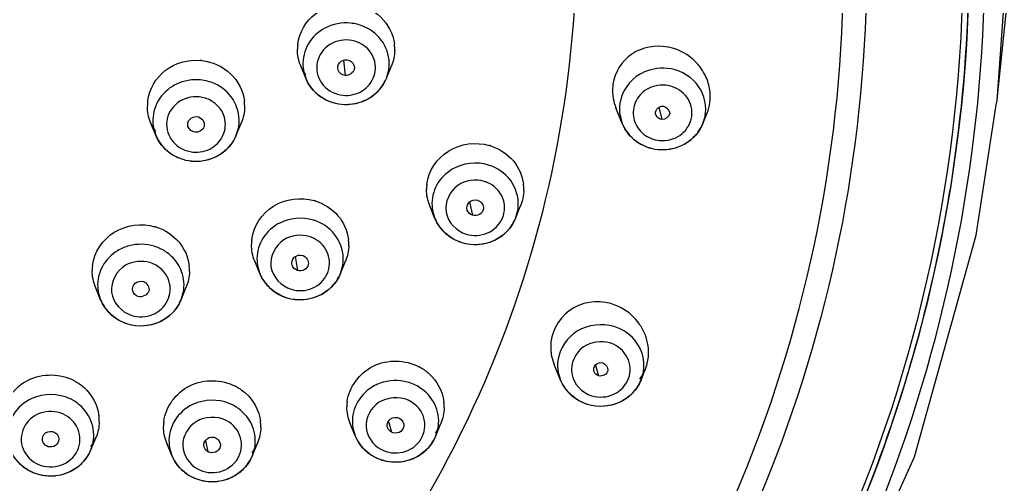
# Model space of a CAD drawing. Header units: millimetres. Extents: x 13495 to 14291, y -4366 to -3315.
# Drawn here: x 13885.37 to 13894.25, y -3799.31 to -3795.12 of the extents above; entities that cross this region are included whole.
import ezdxf

# ---------------------------------------------------------------- set-up
doc = ezdxf.new("R2010")
doc.units = ezdxf.units.MM
doc.header["$LTSCALE"] = 0.1
doc.layers.add('1', color=7, linetype='Continuous')

msp = doc.modelspace()

# ---------------------------------------------------------------- linework, layer by layer
at = {"layer": '1', "color": 7, "linetype": 'Continuous'}
for p, q in [((13894.2504, -3795.0333), (13894.1623, -3795.8715)), ((13894.2262, -3795.0118), (13894.1646, -3795.85)), ((13887.9449, -3795.6498), (13887.8989, -3795.5371)), ((13888.285, -3795.4866), (13888.2998, -3795.6242)), ((13888.6703, -3795.6498), (13888.7162, -3795.5371)), ((13887.9247, -3795.5811), (13887.9449, -3795.6498)), ((13888.6703, -3795.6498), (13888.6895, -3795.586)), ((13890.7941, -3796.0571), (13890.7364, -3795.9157)), ((13891.123, -3795.9108), (13891.1501, -3796.0212)), ((13893.9805, -3797.0622), (13894.1618, -3795.8716)), ((13890.7739, -3795.9884), (13890.7941, -3796.0571)), ((13891.5195, -3796.0571), (13891.558, -3795.9626)), ((13891.5195, -3796.0571), (13891.5387, -3795.9933)), ((13886.5942, -3796.1615), (13886.5482, -3796.0488)), ((13886.574, -3796.0927), (13886.5942, -3796.1615)), ((13887.3196, -3796.1615), (13887.3655, -3796.0488)), ((13887.3196, -3796.1615), (13887.3388, -3796.0977)), ((13889.1068, -3796.912), (13889.0609, -3796.7993)), ((13889.419, -3796.7658), (13889.4463, -3796.8833)), ((13889.8322, -3796.912), (13889.8782, -3796.7993)), ((13889.0867, -3796.8433), (13889.1068, -3796.912)), ((13889.3978, -3796.8368), (13889.3988, -3796.8395)), ((13889.8322, -3796.912), (13889.8514, -3796.8482)), ((13887.8495, -3797.2564), (13887.8707, -3797.3801)), ((13887.5312, -3797.4088), (13887.4853, -3797.2961)), ((13887.511, -3797.3401), (13887.5312, -3797.4088)), ((13888.2566, -3797.4088), (13888.3026, -3797.2961)), ((13888.2566, -3797.4088), (13888.2758, -3797.345)), ((13886.0974, -3797.644), (13886.0514, -3797.5313)), ((13886.0772, -3797.5753), (13886.0974, -3797.644)), ((13886.8228, -3797.644), (13886.8687, -3797.5313)), ((13886.8228, -3797.644), (13886.842, -3797.5802)), ((13890.2375, -3798.3676), (13890.1806, -3798.228)), ((13890.5526, -3798.2337), (13890.5804, -3798.3291)), ((13890.2174, -3798.2989), (13890.2375, -3798.3676)), ((13890.9629, -3798.3676), (13891.001, -3798.2742)), ((13890.9629, -3798.3676), (13890.9822, -3798.3038)), ((13888.3899, -3798.8716), (13888.344, -3798.7589)), ((13888.6892, -3798.7412), (13888.7151, -3798.8369)), ((13889.1153, -3798.8716), (13889.1613, -3798.7589)), ((13888.3698, -3798.8028), (13888.3899, -3798.8716)), ((13889.1153, -3798.8716), (13889.1345, -3798.8078)), ((13886.0105, -3798.9966), (13886.0565, -3798.8839)), ((13886.0105, -3798.9966), (13886.0297, -3798.9328)), ((13886.7394, -3799.0481), (13886.6934, -3798.9354)), ((13887.042, -3798.9121), (13887.0646, -3799.0134)), ((13887.4648, -3799.0481), (13887.5107, -3798.9354)), ((13886.7192, -3798.9794), (13886.7394, -3799.0481)), ((13887.4648, -3799.0481), (13887.484, -3798.9843))]:
    msp.add_line(p, q, dxfattribs=at)
for points in [[(13890.1137, -3804.2307), (13891.4322, -3802.7174), (13892.5724, -3800.9504), (13893.4242, -3799.06), (13893.9805, -3797.0622)], [(13890.7593, -3797.7049), (13890.752, -3797.7015), (13890.7446, -3797.6983), (13890.7371, -3797.6952)]]:
    msp.add_lwpolyline(points, dxfattribs=at)
for centre, radius, start, end in [((13880.7881, -3794.5406), 13.1286, 351.11226, 358.93381), ((13888.3075, -3795.5603), 0.4096, 67.63248, 84.30204), ((13888.3119, -3795.5486), 0.3971, 66.30858, 67.57264), ((13888.2597, -3795.3885), 0.39, 173.96177, 179.98823), ((13888.2631, -3795.3888), 0.3935, 173.08336, 173.96926), ((13888.3521, -3795.3888), 0.3934, 5.95942, 6.91514), ((13888.3552, -3795.3885), 0.3903, 1.15439, 5.96509), ((13888.3595, -3795.3884), 0.386, 0.00046, 1.14813), ((13888.359, -3795.3884), 0.3865, 358.90619, 359.99958), ((13891.0954, -3795.9377), 0.5802, 78.55236, 79.30499), ((13886.9574, -3795.9442), 0.4578, 84.33079, 85.1805), ((13886.9575, -3795.9432), 0.4568, 83.57528, 84.33028), ((13888.2693, -3795.386), 0.4, 202.19686, 203.26929), ((13888.2758, -3795.3829), 0.4073, 203.30785, 215.16381), ((13888.266, -3795.5179), 0.3471, 183.12249, 190.48135), ((13888.349, -3795.518), 0.3473, 348.69803, 356.88972), ((13888.3455, -3795.3859), 0.4004, 336.82968, 337.80161), ((13891.1112, -3795.8372), 0.4796, 37.69349, 44.02434), ((13891.1158, -3795.8339), 0.474, 27.43849, 37.72445), ((13888.2805, -3795.5125), 0.3626, 202.25666, 217.69921), ((13888.3357, -3795.5131), 0.3614, 324.28991, 337.76596), ((13891.1507, -3795.9522), 0.3931, 117.94228, 120.03732), ((13886.9518, -3796.0585), 0.3953, 115.42204, 117.94002), ((13888.2901, -3795.5049), 0.3749, 217.71643, 226.48907), ((13888.3272, -3795.5068), 0.372, 315.69213, 324.27266), ((13891.111, -3795.7604), 0.4054, 174.05839, 190.25373), ((13891.1006, -3795.7598), 0.3949, 171.55642, 173.98434), ((13891.1567, -3795.9903), 0.2792, 71.09892, 84.29591), ((13891.1624, -3795.8168), 0.424, 7.22265, 10.28534), ((13888.2964, -3795.498), 0.3842, 226.51713, 236.04031), ((13888.3025, -3795.489), 0.3951, 236.04168, 246.50298), ((13888.3122, -3795.4879), 0.3962, 293.7313, 297.41567), ((13888.3139, -3795.4912), 0.3926, 297.41357, 307.74048), ((13888.3213, -3795.5008), 0.3804, 307.74975, 315.67397), ((13891.1233, -3795.7577), 0.4179, 190.32094, 202.21552), ((13891.1652, -3795.8165), 0.4212, 5.63807, 7.2213), ((13886.909, -3795.9001), 0.39, 173.96177, 179.9882), ((13886.9124, -3795.9004), 0.3935, 173.08336, 173.96926), ((13887.0014, -3795.9005), 0.3934, 5.95943, 6.91514), ((13887.0045, -3795.9002), 0.3903, 1.15441, 5.96509), ((13887.0088, -3795.9001), 0.386, 0.00049, 1.14815), ((13887.0083, -3795.9001), 0.3865, 358.90621, 359.99961), ((13888.3039, -3795.4858), 0.3986, 246.506, 249.18465), ((13888.3076, -3795.4751), 0.4099, 249.22097, 264.30446), ((13891.1308, -3795.7548), 0.4259, 202.18672, 203.00833), ((13891.1181, -3795.925), 0.3499, 171.89774, 190.42826), ((13891.2015, -3795.8178), 0.3848, 337.89608, 352.40075), ((13891.1998, -3795.9255), 0.3456, 348.68608, 353.83625), ((13891.213, -3795.822), 0.3726, 333.63802, 337.83098), ((13886.9186, -3795.8977), 0.4, 202.19687, 203.2693), ((13886.9251, -3795.8946), 0.4073, 203.30785, 215.16381), ((13886.9153, -3796.0296), 0.3471, 183.12249, 190.48135), ((13886.9983, -3796.0296), 0.3473, 348.69802, 356.88972), ((13886.9948, -3795.8975), 0.4004, 336.82968, 337.80161), ((13891.1297, -3795.9197), 0.3626, 202.25666, 217.69921), ((13891.1849, -3795.9203), 0.3614, 324.28991, 337.76596), ((13886.9298, -3796.0241), 0.3626, 202.25666, 217.69921), ((13886.985, -3796.0247), 0.3614, 324.28991, 337.76596), ((13891.1393, -3795.9121), 0.3749, 217.71643, 226.48907), ((13891.1456, -3795.9052), 0.3842, 226.51713, 236.04031), ((13891.1705, -3795.9081), 0.3804, 307.74975, 315.67397), ((13891.1764, -3795.9141), 0.372, 315.69213, 324.27266), ((13886.9394, -3796.0165), 0.3749, 217.71643, 226.48907), ((13886.9706, -3796.0125), 0.3804, 307.74975, 315.67397), ((13886.9765, -3796.0184), 0.372, 315.69214, 324.27266), ((13889.4726, -3796.688), 0.4506, 72.93931, 74.03508), ((13889.4729, -3796.687), 0.4496, 72.22325, 72.93848), ((13891.1517, -3795.8962), 0.3951, 236.04168, 246.50298), ((13891.1531, -3795.893), 0.3986, 246.506, 249.18464), ((13891.1568, -3795.8824), 0.4099, 249.22097, 264.30446), ((13891.1614, -3795.8952), 0.3962, 293.7313, 297.41567), ((13891.1631, -3795.8984), 0.3926, 297.41357, 307.74048), ((13886.9457, -3796.0096), 0.3842, 226.51713, 236.04031), ((13886.9518, -3796.0006), 0.3951, 236.04168, 246.50298), ((13886.9531, -3795.9974), 0.3986, 246.506, 249.18465), ((13886.9569, -3795.9867), 0.4099, 249.22097, 264.30446), ((13886.9615, -3795.9996), 0.3962, 293.7313, 297.41567), ((13886.9631, -3796.0028), 0.3926, 297.41357, 307.74048), ((13889.4207, -3796.6507), 0.3892, 174.13863, 179.98729), ((13889.4249, -3796.651), 0.3934, 173.08911, 174.14727), ((13889.4711, -3796.8392), 0.2731, 65.75271, 72.92704), ((13889.5141, -3796.651), 0.3933, 5.84993, 6.9102), ((13889.5175, -3796.6507), 0.3899, 1.23854, 5.85557), ((13880.6993, -3794.5233), 13.219, 342.97475, 351.09798), ((13889.5221, -3796.6506), 0.3853, 358.76903, 1.23245), ((13887.897, -3797.1848), 0.4506, 72.93931, 74.03508), ((13887.8973, -3797.1838), 0.4496, 72.22325, 72.93848), ((13889.4305, -3796.6485), 0.3992, 202.19941, 203.42367), ((13889.4282, -3796.7801), 0.3473, 183.09595, 190.48222), ((13889.5103, -3796.78), 0.3479, 348.69465, 356.96674), ((13889.5085, -3796.6485), 0.3992, 336.57773, 337.80438), ((13886.4632, -3797.42), 0.4506, 72.93931, 74.03508), ((13886.4635, -3797.419), 0.4496, 72.22325, 72.93848), ((13887.8875, -3797.3037), 0.3927, 117.81821, 121.06736), ((13887.8962, -3797.3114), 0.4014, 68.91191, 72.9357), ((13889.4402, -3796.7758), 0.3601, 202.22191, 214.08424), ((13889.4482, -3796.7704), 0.3697, 214.08529, 221.49455), ((13889.4902, -3796.7699), 0.3706, 317.20773, 325.61954), ((13889.4986, -3796.7757), 0.3604, 325.63426, 337.77873), ((13887.8954, -3797.3364), 0.2735, 62.99024, 72.92118), ((13889.4534, -3796.7656), 0.3768, 221.5066, 228.40147), ((13889.4776, -3796.7561), 0.3893, 299.93585, 310.16523), ((13889.4848, -3796.7647), 0.3781, 310.1794, 317.19695), ((13887.8451, -3797.1475), 0.3892, 174.13863, 179.98731), ((13887.8493, -3797.1479), 0.3934, 173.08911, 174.14727), ((13887.9385, -3797.1478), 0.3933, 5.84993, 6.9102), ((13887.9419, -3797.1475), 0.3899, 1.23853, 5.85557), ((13887.9465, -3797.1474), 0.3853, 358.76901, 1.23243), ((13889.4756, -3796.7526), 0.3933, 296.57547, 299.93931), ((13886.4113, -3797.3827), 0.3892, 174.13863, 179.98731), ((13886.4155, -3797.3831), 0.3934, 173.08911, 174.14727), ((13886.4615, -3797.5717), 0.2736, 60.196, 72.91798), ((13886.5047, -3797.383), 0.3933, 5.84993, 6.9102), ((13886.5081, -3797.3827), 0.3899, 1.23852, 5.85557), ((13887.8549, -3797.1453), 0.3992, 202.1994, 203.42367), ((13887.8526, -3797.2769), 0.3473, 183.09595, 190.48222), ((13887.9347, -3797.2768), 0.3479, 348.69465, 356.96674), ((13887.9329, -3797.1453), 0.3992, 336.57773, 337.80439), ((13886.5127, -3797.3826), 0.3853, 358.769, 1.23243), ((13887.8646, -3797.2726), 0.3601, 202.22191, 214.08424), ((13887.9229, -3797.2725), 0.3604, 325.63426, 337.77873), ((13887.8725, -3797.2672), 0.3697, 214.08529, 221.49455), ((13887.8778, -3797.2624), 0.3768, 221.5066, 228.40147), ((13887.9091, -3797.2615), 0.3781, 310.1794, 317.19695), ((13887.9146, -3797.2667), 0.3706, 317.20773, 325.61954), ((13886.4211, -3797.3805), 0.3992, 202.19941, 203.42367), ((13886.4187, -3797.5121), 0.3473, 183.09595, 190.48221), ((13886.5009, -3797.512), 0.3479, 348.69465, 356.96674), ((13886.4991, -3797.3805), 0.3992, 336.57773, 337.80439), ((13887.9, -3797.2494), 0.3933, 296.57547, 299.93931), ((13887.902, -3797.2529), 0.3893, 299.93585, 310.16523), ((13886.4308, -3797.5078), 0.3601, 202.22191, 214.08424), ((13886.4891, -3797.5077), 0.3604, 325.63426, 337.77873), ((13886.4387, -3797.5024), 0.3697, 214.08529, 221.49455), ((13886.444, -3797.4976), 0.3768, 221.5066, 228.40147), ((13886.4681, -3797.4881), 0.3893, 299.93585, 310.16523), ((13886.4753, -3797.4967), 0.3781, 310.1794, 317.19695), ((13886.4808, -3797.5019), 0.3706, 317.20773, 325.61954), ((13886.4661, -3797.4846), 0.3933, 296.57547, 299.93931), ((13890.5599, -3798.1337), 0.4729, 31.4912, 37.85956), ((13890.5494, -3798.0699), 0.4, 173.51395, 174.39115), ((13890.6024, -3798.2931), 0.2712, 70.95055, 72.93742), ((13890.6059, -3798.1213), 0.4246, 357.20249, 4.89589), ((13890.5738, -3798.0674), 0.4248, 191.4629, 202.21508), ((13890.5815, -3798.0644), 0.433, 202.18731, 203.00716), ((13890.5613, -3798.2355), 0.3497, 172.74302, 190.43812), ((13888.7609, -3798.6384), 0.4402, 61.39569, 62.5962), ((13890.6433, -3798.1281), 0.3864, 322.91526, 337.05628), ((13890.6424, -3798.2358), 0.3465, 348.68445, 353.71927), ((13890.6429, -3798.128), 0.3868, 337.06394, 339.39997), ((13885.656, -3798.7634), 0.4402, 61.39569, 62.5962), ((13888.7477, -3798.7688), 0.3955, 114.42379, 117.58665), ((13890.5709, -3798.2314), 0.3601, 202.22191, 214.08424), ((13890.6293, -3798.2313), 0.3604, 325.63426, 337.77873), ((13880.5352, -3794.4697), 13.3917, 334.97502, 342.96082), ((13887.1103, -3798.8149), 0.4402, 61.39569, 62.5962), ((13890.5789, -3798.226), 0.3697, 214.08529, 221.49455), ((13890.5842, -3798.2212), 0.3768, 221.5066, 228.40147), ((13890.6155, -3798.2203), 0.3781, 310.1794, 317.19695), ((13890.6209, -3798.2255), 0.3706, 317.20773, 325.61954), ((13885.6541, -3798.8915), 0.3928, 61.4011, 64.62437), ((13887.0972, -3798.9453), 0.3955, 114.42377, 115.71054), ((13887.1064, -3798.947), 0.3973, 61.42029, 68.15833), ((13888.7042, -3798.6102), 0.3895, 174.07184, 179.98759), ((13888.7081, -3798.6106), 0.3934, 173.08651, 174.0801), ((13888.7568, -3798.7941), 0.2678, 61.40588, 65.60883), ((13888.7972, -3798.6105), 0.3934, 6.12831, 6.91848), ((13888.7996, -3798.6103), 0.391, 1.02887, 6.13272), ((13890.6063, -3798.2083), 0.3933, 296.57547, 299.93931), ((13890.6083, -3798.2117), 0.3893, 299.93585, 310.16523), ((13888.8034, -3798.6102), 0.3871, 0.00034, 1.02216), ((13888.8048, -3798.6102), 0.3858, 358.82177, 359.9995), ((13885.6924, -3798.7355), 0.3934, 6.12831, 6.91848), ((13885.6948, -3798.7353), 0.391, 1.02885, 6.13273), ((13885.6986, -3798.7352), 0.3871, 0.00031, 1.02214), ((13885.7, -3798.7352), 0.3858, 358.82175, 359.99947), ((13887.0537, -3798.7868), 0.3895, 174.07184, 179.9876), ((13887.0576, -3798.7871), 0.3934, 173.08651, 174.0801), ((13887.1074, -3798.9684), 0.2652, 61.39669, 63.07432), ((13887.1467, -3798.787), 0.3934, 6.12831, 6.91848), ((13887.149, -3798.7868), 0.391, 1.02887, 6.13272), ((13888.7151, -3798.6074), 0.4009, 202.19845, 203.03937), ((13888.7108, -3798.7398), 0.3468, 183.15238, 190.48033), ((13888.7837, -3798.6043), 0.408, 324.00773, 336.63131), ((13888.7936, -3798.7396), 0.3477, 348.69576, 356.92884), ((13888.7911, -3798.6079), 0.3998, 336.67774, 337.80286), ((13887.1543, -3798.7867), 0.3858, 358.82176, 359.99949), ((13887.1529, -3798.7867), 0.3871, 0.00033, 1.02215), ((13885.6789, -3798.7293), 0.408, 324.00772, 336.63131), ((13885.6888, -3798.8646), 0.3477, 348.69576, 356.92884), ((13885.6863, -3798.7329), 0.3998, 336.67774, 337.80287), ((13887.0646, -3798.784), 0.4009, 202.19845, 203.03937), ((13887.0602, -3798.9163), 0.3468, 183.15238, 190.48033), ((13887.1332, -3798.7809), 0.408, 324.00773, 336.63131), ((13887.1431, -3798.9162), 0.3477, 348.69576, 356.92884), ((13887.1406, -3798.7844), 0.3998, 336.67774, 337.80286), ((13888.7218, -3798.7362), 0.3584, 202.18581, 210.70278), ((13888.7302, -3798.7308), 0.3684, 210.75502, 222.76391), ((13888.7802, -3798.7345), 0.362, 323.36921, 337.75701), ((13885.6754, -3798.8595), 0.362, 323.36921, 337.75701), ((13888.734, -3798.7275), 0.3735, 222.74782, 224.96521), ((13888.7354, -3798.7261), 0.3754, 224.96521, 226.02798), ((13888.7445, -3798.7159), 0.389, 226.10283, 241.40149), ((13888.7577, -3798.7108), 0.395, 294.66868, 305.63749), ((13888.765, -3798.7211), 0.3824, 305.65028, 313.96283), ((13888.7709, -3798.7274), 0.3738, 313.97954, 323.34076), ((13885.6397, -3798.841), 0.389, 226.10283, 241.40149), ((13885.6601, -3798.8461), 0.3824, 305.65028, 313.96283), ((13885.6661, -3798.8524), 0.3738, 313.97954, 323.34076), ((13887.0713, -3798.9127), 0.3584, 202.1858, 210.70278), ((13887.0797, -3798.9074), 0.3684, 210.75501, 222.76391), ((13887.1297, -3798.9111), 0.362, 323.36921, 337.75701), ((13888.7529, -3798.6982), 0.4084, 274.84601, 276.29198), ((13888.7527, -3798.697), 0.4097, 276.30147, 289.50216), ((13888.756, -3798.707), 0.3992, 289.52977, 294.66391), ((13885.6478, -3798.822), 0.4097, 276.30147, 289.50216), ((13885.6512, -3798.832), 0.3992, 289.52977, 294.66391), ((13885.6529, -3798.8358), 0.395, 294.66868, 305.63749), ((13887.0835, -3798.904), 0.3735, 222.74783, 224.96521), ((13887.0849, -3798.9026), 0.3754, 224.96521, 226.02798), ((13887.094, -3798.8925), 0.389, 226.10283, 241.40149), ((13887.1072, -3798.8873), 0.395, 294.66868, 305.63749), ((13887.1144, -3798.8976), 0.3824, 305.65028, 313.96283), ((13887.1203, -3798.9039), 0.3738, 313.97954, 323.34076), ((13885.6481, -3798.8233), 0.4084, 274.84601, 276.29198), ((13887.1023, -3798.8748), 0.4084, 274.84601, 276.29198), ((13887.1021, -3798.8735), 0.4097, 276.30147, 289.50216), ((13887.1054, -3798.8835), 0.3992, 289.52977, 294.66391)]:
    msp.add_arc(centre, radius, start, end, dxfattribs=at)
for points, knots in [([(13890.4964, -3803.3838), (13891.7025, -3802.0103), (13893.5812, -3798.7628), (13894.181, -3793.1935), (13892.4539, -3787.8406), (13888.6966, -3783.5616), (13883.5237, -3780.9851), (13877.7181, -3780.471), (13872.142, -3782.0794), (13869.0826, -3784.4668), (13867.869, -3785.8853)], [0, 0, 0, 0, 0.12306, 0.244548, 0.366574, 0.490907, 0.617911, 0.74639, 0.874326, 1, 1, 1, 1]), ([(13889.6508, -3802.8283), (13890.7033, -3801.6342), (13892.3717, -3798.845), (13892.8483, -3795.6245), (13892.7719, -3794.0552)], [0, 0, 0, 0, 0.503248, 1, 1, 1, 1]), ([(13890.3796, -3794.3017), (13890.3937, -3795.6097), (13889.8884, -3798.2764), (13888.3976, -3800.5381), (13887.4765, -3801.4934)], [0, 0, 0, 0, 0.496389, 1, 1, 1, 1]), ([(13892.9876, -3794.3304), (13893.0284, -3795.8803), (13892.5052, -3799.0447), (13890.8475, -3801.7842), (13889.8089, -3802.9625)], [0, 0, 0, 0, 0.496753, 1, 1, 1, 1]), ([(13890.6648, -3803.5218), (13891.7429, -3802.2814), (13893.4746, -3799.4219), (13894.0662, -3796.1257), (13894.0562, -3794.5046)], [0, 0, 0, 0, 0.503398, 1, 1, 1, 1]), ([(13893.9167, -3794.5426), (13893.9167, -3796.1404), (13893.3152, -3799.3838), (13891.595, -3802.1925), (13890.5259, -3803.4074)], [0, 0, 0, 0, 0.496811, 1, 1, 1, 1]), ([(13887.8725, -3795.3414), (13887.8852, -3795.2368), (13888.0073, -3795.0283), (13888.2374, -3794.9672), (13888.3466, -3794.9764)], [0, 0, 0, 0, 0.490361, 1, 1, 1, 1]), ([(13888.3594, -3794.9777), (13888.4536, -3794.9883), (13888.6384, -3795.0692), (13888.7317, -3795.2505), (13888.7427, -3795.3415)], [0, 0, 0, 0, 0.508798, 1, 1, 1, 1]), ([(13888.1173, -3795.1977), (13888.0563, -3795.23), (13887.9502, -3795.3282), (13887.9158, -3795.4696), (13887.9194, -3795.5369)], [0, 0, 0, 0, 0.50645, 1, 1, 1, 1]), ([(13888.6957, -3795.5368), (13888.6996, -3795.4651), (13888.6594, -3795.3135), (13888.5392, -3795.2146), (13888.4715, -3795.1849)], [0, 0, 0, 0, 0.492883, 1, 1, 1, 1]), ([(13888.3353, -3795.3052), (13888.2684, -3795.2985), (13888.1264, -3795.3355), (13888.0152, -3795.5236), (13888.0819, -3795.732), (13888.2136, -3795.7958), (13888.2799, -3795.8024)], [0, 0, 0, 0, 0.255954, 0.502084, 0.746081, 1, 1, 1, 1]), ([(13888.2799, -3795.8024), (13888.339, -3795.8082), (13888.4628, -3795.7812), (13888.581, -3795.6355), (13888.5723, -3795.4483), (13888.4841, -3795.3595), (13888.4326, -3795.3334)], [0, 0, 0, 0, 0.257204, 0.506094, 0.749799, 1, 1, 1, 1]), ([(13891.2031, -3795.3676), (13891.0953, -3795.3473), (13890.8556, -3795.3873), (13890.7256, -3795.5964), (13890.71, -3795.7018)], [0, 0, 0, 0, 0.50708, 1, 1, 1, 1]), ([(13886.5218, -3795.8531), (13886.5345, -3795.7484), (13886.6566, -3795.5399), (13886.8867, -3795.4788), (13886.9959, -3795.488)], [0, 0, 0, 0, 0.490361, 1, 1, 1, 1]), ([(13888.2361, -3795.5749), (13888.229, -3795.5535), (13888.2402, -3795.4988), (13888.292, -3795.481), (13888.3154, -3795.4833)], [0, 0, 0, 0, 0.488253, 1, 1, 1, 1]), ([(13888.3154, -3795.4833), (13888.3353, -3795.4853), (13888.375, -3795.5053), (13888.3852, -3795.5493), (13888.381, -3795.568)], [0, 0, 0, 0, 0.510195, 1, 1, 1, 1]), ([(13887.0086, -3795.4893), (13887.1029, -3795.4999), (13887.2877, -3795.5808), (13887.3809, -3795.7622), (13887.392, -3795.8531)], [0, 0, 0, 0, 0.508798, 1, 1, 1, 1]), ([(13891.5434, -3795.9626), (13891.5535, -3795.8691), (13891.4878, -3795.662), (13891.2947, -3795.5696), (13891.1974, -3795.56)], [0, 0, 0, 0, 0.490136, 1, 1, 1, 1]), ([(13888.2676, -3795.8857), (13888.1983, -3795.8788), (13888.0616, -3795.8284), (13887.9708, -3795.7134), (13887.9449, -3795.6498)], [0, 0, 0, 0, 0.503312, 1, 1, 1, 1]), ([(13888.6703, -3795.6498), (13888.6396, -3795.7251), (13888.5224, -3795.8586), (13888.3497, -3795.8939), (13888.2676, -3795.8857)], [0, 0, 0, 0, 0.496403, 1, 1, 1, 1]), ([(13886.7666, -3795.7093), (13886.7056, -3795.7417), (13886.5994, -3795.8399), (13886.565, -3795.9813), (13886.5687, -3796.0485)], [0, 0, 0, 0, 0.50645, 1, 1, 1, 1]), ([(13887.345, -3796.0484), (13887.3489, -3795.9769), (13887.3089, -3795.8256), (13887.1892, -3795.7268), (13887.1217, -3795.697)], [0, 0, 0, 0, 0.492908, 1, 1, 1, 1]), ([(13891.1291, -3796.2096), (13891.1911, -3796.2158), (13891.3216, -3796.1853), (13891.4383, -3796.0243), (13891.4098, -3795.8276), (13891.3049, -3795.7459), (13891.2472, -3795.7261)], [0, 0, 0, 0, 0.256763, 0.50462, 0.748259, 1, 1, 1, 1]), ([(13886.9845, -3795.8168), (13886.9176, -3795.8102), (13886.7756, -3795.8471), (13886.6645, -3796.0353), (13886.7312, -3796.2437), (13886.8628, -3796.3074), (13886.9292, -3796.314)], [0, 0, 0, 0, 0.255954, 0.502084, 0.746081, 1, 1, 1, 1]), ([(13890.9983, -3795.7608), (13890.9573, -3795.7898), (13890.891, -3795.8734), (13890.8861, -3796.033), (13890.977, -3796.1651), (13891.0778, -3796.2045), (13891.1291, -3796.2096)], [0, 0, 0, 0, 0.249678, 0.494306, 0.743141, 1, 1, 1, 1]), ([(13886.9292, -3796.314), (13886.9872, -3796.3198), (13887.1086, -3796.2939), (13887.227, -3796.1538), (13887.2251, -3795.9707), (13887.1432, -3795.8798), (13887.0941, -3795.8517)], [0, 0, 0, 0, 0.257349, 0.506612, 0.750381, 1, 1, 1, 1]), ([(13891.0976, -3795.9844), (13891.0894, -3795.9667), (13891.0971, -3795.9174), (13891.1425, -3795.8988), (13891.1635, -3795.9009)], [0, 0, 0, 0, 0.480134, 1, 1, 1, 1]), ([(13886.8844, -3796.0833), (13886.8783, -3796.0622), (13886.8914, -3796.0094), (13886.9418, -3795.9927), (13886.9647, -3795.9949)], [0, 0, 0, 0, 0.487839, 1, 1, 1, 1]), ([(13886.9647, -3795.9949), (13886.9849, -3795.997), (13887.0254, -3796.0182), (13887.0347, -3796.064), (13887.0295, -3796.0831)], [0, 0, 0, 0, 0.506459, 1, 1, 1, 1]), ([(13891.1168, -3796.293), (13891.0475, -3796.2861), (13890.9108, -3796.2357), (13890.82, -3796.1207), (13890.7941, -3796.0571)], [0, 0, 0, 0, 0.503312, 1, 1, 1, 1]), ([(13891.5195, -3796.0571), (13891.4888, -3796.1324), (13891.3716, -3796.2658), (13891.1989, -3796.3011), (13891.1168, -3796.293)], [0, 0, 0, 0, 0.496403, 1, 1, 1, 1]), ([(13886.9169, -3796.3974), (13886.8476, -3796.3905), (13886.7109, -3796.34), (13886.6201, -3796.225), (13886.5942, -3796.1615)], [0, 0, 0, 0, 0.503312, 1, 1, 1, 1]), ([(13887.3196, -3796.1615), (13887.2888, -3796.2368), (13887.1717, -3796.3702), (13886.999, -3796.4055), (13886.9169, -3796.3974)], [0, 0, 0, 0, 0.496403, 1, 1, 1, 1]), ([(13889.0344, -3796.6037), (13889.0487, -3796.4857), (13889.2033, -3796.2513), (13889.4777, -3796.2207), (13889.5966, -3796.2547)], [0, 0, 0, 0, 0.490128, 1, 1, 1, 1]), ([(13889.6102, -3796.2588), (13889.6863, -3796.2833), (13889.8269, -3796.3732), (13889.8953, -3796.5267), (13889.9046, -3796.6037)], [0, 0, 0, 0, 0.507494, 1, 1, 1, 1]), ([(13889.8577, -3796.7984), (13889.8619, -3796.7196), (13889.8113, -3796.5519), (13889.6676, -3796.4547), (13889.5896, -3796.4308)], [0, 0, 0, 0, 0.491831, 1, 1, 1, 1]), ([(13889.2633, -3796.4688), (13889.2065, -3796.5024), (13889.109, -3796.5996), (13889.0779, -3796.7345), (13889.0814, -3796.7988)], [0, 0, 0, 0, 0.506022, 1, 1, 1, 1]), ([(13889.3137, -3796.6139), (13889.2413, -3796.6637), (13889.1449, -3796.8678), (13889.3024, -3797.0275), (13889.3877, -3797.0537)], [0, 0, 0, 0, 0.495944, 1, 1, 1, 1]), ([(13889.3877, -3797.0537), (13889.4497, -3797.0727), (13889.5901, -3797.0658), (13889.7388, -3796.9208), (13889.7405, -3796.7128), (13889.6407, -3796.6161), (13889.5833, -3796.5902)], [0, 0, 0, 0, 0.257256, 0.507097, 0.750132, 1, 1, 1, 1]), ([(13887.4588, -3797.1005), (13887.4731, -3796.9825), (13887.6277, -3796.7481), (13887.9021, -3796.7175), (13888.021, -3796.7515)], [0, 0, 0, 0, 0.490128, 1, 1, 1, 1]), ([(13888.0346, -3796.7557), (13888.1107, -3796.7801), (13888.2513, -3796.87), (13888.3197, -3797.0235), (13888.329, -3797.1005)], [0, 0, 0, 0, 0.507494, 1, 1, 1, 1]), ([(13889.3988, -3796.8395), (13889.3902, -3796.816), (13889.4049, -3796.7526), (13889.4676, -3796.7408), (13889.4927, -3796.7486)], [0, 0, 0, 0, 0.487292, 1, 1, 1, 1]), ([(13889.5436, -3796.8267), (13889.5405, -3796.8466), (13889.5128, -3796.8853), (13889.4664, -3796.8895), (13889.4463, -3796.8833)], [0, 0, 0, 0, 0.490431, 1, 1, 1, 1]), ([(13886.025, -3797.3357), (13886.0393, -3797.2177), (13886.1938, -3796.9833), (13886.4683, -3796.9527), (13886.5871, -3796.9867)], [0, 0, 0, 0, 0.490128, 1, 1, 1, 1]), ([(13886.6008, -3796.9909), (13886.6769, -3797.0153), (13886.8174, -3797.1052), (13886.8858, -3797.2587), (13886.8952, -3797.3357)], [0, 0, 0, 0, 0.507494, 1, 1, 1, 1]), ([(13887.6848, -3796.9673), (13887.6288, -3797.0011), (13887.5328, -3797.0981), (13887.5023, -3797.2318), (13887.5058, -3797.2956)], [0, 0, 0, 0, 0.505941, 1, 1, 1, 1]), ([(13888.2821, -3797.2952), (13888.286, -3797.2207), (13888.2418, -3797.0629), (13888.1124, -3796.9645), (13888.0407, -3796.9368)], [0, 0, 0, 0, 0.492385, 1, 1, 1, 1]), ([(13889.8322, -3796.912), (13889.7968, -3796.9989), (13889.6502, -3797.1495), (13889.4421, -3797.16), (13889.3511, -3797.1321)], [0, 0, 0, 0, 0.4964, 1, 1, 1, 1]), ([(13887.7469, -3797.1049), (13887.6713, -3797.1526), (13887.5655, -3797.3584), (13887.7255, -3797.5239), (13887.8121, -3797.5505)], [0, 0, 0, 0, 0.496416, 1, 1, 1, 1]), ([(13887.8121, -3797.5505), (13887.8731, -3797.5692), (13888.011, -3797.5631), (13888.1594, -3797.4237), (13888.168, -3797.22), (13888.0746, -3797.1208), (13888.0196, -3797.0928)], [0, 0, 0, 0, 0.257354, 0.50755, 0.750685, 1, 1, 1, 1]), ([(13886.251, -3797.2025), (13886.1949, -3797.2363), (13886.099, -3797.3333), (13886.0685, -3797.467), (13886.0719, -3797.5308)], [0, 0, 0, 0, 0.505941, 1, 1, 1, 1]), ([(13886.8483, -3797.5304), (13886.8515, -3797.4687), (13886.8233, -3797.3398), (13886.7335, -3797.244), (13886.6805, -3797.2096)], [0, 0, 0, 0, 0.494379, 1, 1, 1, 1]), ([(13887.8222, -3797.3335), (13887.8148, -3797.3101), (13887.8312, -3797.2488), (13887.8924, -3797.2378), (13887.9171, -3797.2454)], [0, 0, 0, 0, 0.487435, 1, 1, 1, 1]), ([(13886.3226, -3797.3343), (13886.2437, -3797.3797), (13886.1277, -3797.5869), (13886.2902, -3797.7587), (13886.3783, -3797.7857)], [0, 0, 0, 0, 0.496934, 1, 1, 1, 1]), ([(13886.3783, -3797.7857), (13886.4383, -3797.8041), (13886.5735, -3797.7989), (13886.7216, -3797.6649), (13886.7369, -3797.4658), (13886.6501, -3797.3645), (13886.5975, -3797.3343)], [0, 0, 0, 0, 0.257447, 0.507995, 0.751255, 1, 1, 1, 1]), ([(13887.9674, -3797.327), (13887.9633, -3797.3462), (13887.9352, -3797.3825), (13887.8902, -3797.3861), (13887.8707, -3797.3801)], [0, 0, 0, 0, 0.490918, 1, 1, 1, 1]), ([(13888.2566, -3797.4088), (13888.2212, -3797.4957), (13888.0745, -3797.6463), (13887.8665, -3797.6569), (13887.7755, -3797.6289)], [0, 0, 0, 0, 0.4964, 1, 1, 1, 1]), ([(13886.3877, -3797.5656), (13886.3812, -3797.5424), (13886.3993, -3797.4831), (13886.459, -3797.4731), (13886.4833, -3797.4806)], [0, 0, 0, 0, 0.486927, 1, 1, 1, 1]), ([(13886.8228, -3797.644), (13886.7873, -3797.7309), (13886.6407, -3797.8815), (13886.4326, -3797.8921), (13886.3416, -3797.8641)], [0, 0, 0, 0, 0.4964, 1, 1, 1, 1]), ([(13890.7371, -3797.6952), (13890.6192, -3797.6478), (13890.328, -3797.6561), (13890.1658, -3797.9026), (13890.1519, -3798.0247)], [0, 0, 0, 0, 0.508253, 1, 1, 1, 1]), ([(13890.9868, -3798.2737), (13890.9958, -3798.1923), (13890.9505, -3798.0146), (13890.8013, -3797.9113), (13890.7203, -3797.8864)], [0, 0, 0, 0, 0.491715, 1, 1, 1, 1]), ([(13890.5185, -3798.5093), (13890.5823, -3798.5289), (13890.7275, -3798.5203), (13890.8763, -3798.3648), (13890.8641, -3798.1492), (13890.7525, -3798.058), (13890.691, -3798.0367)], [0, 0, 0, 0, 0.257062, 0.506236, 0.749158, 1, 1, 1, 1]), ([(13890.4452, -3798.0689), (13890.3726, -3798.1185), (13890.2753, -3798.3228), (13890.433, -3798.4831), (13890.5185, -3798.5093)], [0, 0, 0, 0, 0.49599, 1, 1, 1, 1]), ([(13888.3175, -3798.5632), (13888.3334, -3798.4319), (13888.525, -3798.1726), (13888.8415, -3798.1844), (13888.9635, -3798.2476)], [0, 0, 0, 0, 0.490537, 1, 1, 1, 1]), ([(13890.5407, -3798.2939), (13890.5322, -3798.2745), (13890.5438, -3798.2194), (13890.5979, -3798.2072), (13890.62, -3798.214)], [0, 0, 0, 0, 0.477728, 1, 1, 1, 1]), ([(13885.2127, -3798.6883), (13885.2286, -3798.557), (13885.4201, -3798.2976), (13885.7367, -3798.3094), (13885.8586, -3798.3726)], [0, 0, 0, 0, 0.490537, 1, 1, 1, 1]), ([(13888.9716, -3798.2519), (13889.0008, -3798.2679), (13889.1073, -3798.3415), (13889.1762, -3798.4681), (13889.1877, -3798.5631)], [0, 0, 0, 0, 0.258224, 1, 1, 1, 1]), ([(13890.6639, -3798.2778), (13890.6621, -3798.2954), (13890.639, -3798.3304), (13890.598, -3798.3345), (13890.5804, -3798.3291)], [0, 0, 0, 0, 0.489981, 1, 1, 1, 1]), ([(13885.8668, -3798.3769), (13885.896, -3798.3929), (13886.0025, -3798.4665), (13886.0714, -3798.5931), (13886.0829, -3798.6881)], [0, 0, 0, 0, 0.258224, 1, 1, 1, 1]), ([(13886.667, -3798.7398), (13886.6829, -3798.6085), (13886.8744, -3798.3492), (13887.191, -3798.3609), (13887.3129, -3798.4241)], [0, 0, 0, 0, 0.490537, 1, 1, 1, 1]), ([(13890.9629, -3798.3676), (13890.9275, -3798.4545), (13890.7809, -3798.6051), (13890.5728, -3798.6157), (13890.4818, -3798.5877)], [0, 0, 0, 0, 0.4964, 1, 1, 1, 1]), ([(13887.3211, -3798.4285), (13887.3503, -3798.4444), (13887.4568, -3798.518), (13887.5257, -3798.6447), (13887.5372, -3798.7397)], [0, 0, 0, 0, 0.258224, 1, 1, 1, 1]), ([(13888.5646, -3798.4183), (13888.5029, -3798.4505), (13888.3956, -3798.5488), (13888.3608, -3798.6912), (13888.3645, -3798.7588)], [0, 0, 0, 0, 0.506493, 1, 1, 1, 1]), ([(13889.1408, -3798.7583), (13889.1444, -3798.6918), (13889.1108, -3798.5522), (13889.0069, -3798.4543), (13888.947, -3798.4216)], [0, 0, 0, 0, 0.493642, 1, 1, 1, 1]), ([(13885.4794, -3798.5337), (13885.4128, -3798.564), (13885.2949, -3798.6628), (13885.2558, -3798.8128), (13885.2597, -3798.8839)], [0, 0, 0, 0, 0.50701, 1, 1, 1, 1]), ([(13886.036, -3798.8833), (13886.0396, -3798.8168), (13886.0059, -3798.6772), (13885.9021, -3798.5793), (13885.8422, -3798.5466)], [0, 0, 0, 0, 0.493642, 1, 1, 1, 1]), ([(13886.9256, -3798.589), (13886.861, -3798.6201), (13886.7474, -3798.7188), (13886.7101, -3798.8657), (13886.714, -3798.9354)], [0, 0, 0, 0, 0.506802, 1, 1, 1, 1]), ([(13888.5998, -3798.5714), (13888.5326, -3798.6164), (13888.4358, -3798.79), (13888.5489, -3798.9531), (13888.6203, -3798.992)], [0, 0, 0, 0, 0.498848, 1, 1, 1, 1]), ([(13888.6203, -3798.992), (13888.6795, -3799.0243), (13888.8264, -3799.0432), (13889.0045, -3798.9179), (13889.0369, -3798.7016), (13888.9422, -3798.5902), (13888.885, -3798.559)], [0, 0, 0, 0, 0.256839, 0.508717, 0.751784, 1, 1, 1, 1]), ([(13885.7801, -3798.6841), (13885.7209, -3798.6518), (13885.574, -3798.6328), (13885.396, -3798.7581), (13885.3635, -3798.9745), (13885.4583, -3799.0858), (13885.5155, -3799.117)], [0, 0, 0, 0, 0.256839, 0.508717, 0.751784, 1, 1, 1, 1]), ([(13887.4903, -3798.9348), (13887.4938, -3798.8683), (13887.4602, -3798.7287), (13887.3564, -3798.6308), (13887.2964, -3798.5982)], [0, 0, 0, 0, 0.493642, 1, 1, 1, 1]), ([(13885.5155, -3799.117), (13885.5747, -3799.1493), (13885.7216, -3799.1682), (13885.8997, -3799.043), (13885.9321, -3798.8266), (13885.8374, -3798.7153), (13885.7801, -3798.6841)], [0, 0, 0, 0, 0.256839, 0.508717, 0.751784, 1, 1, 1, 1]), ([(13886.957, -3798.743), (13886.887, -3798.7864), (13886.783, -3798.9611), (13886.8973, -3799.129), (13886.9698, -3799.1685)], [0, 0, 0, 0, 0.499274, 1, 1, 1, 1]), ([(13886.9698, -3799.1685), (13887.029, -3799.2008), (13887.1759, -3799.2197), (13887.3539, -3799.0945), (13887.3864, -3798.8781), (13887.2916, -3798.7668), (13887.2344, -3798.7356)], [0, 0, 0, 0, 0.256839, 0.508717, 0.751784, 1, 1, 1, 1]), ([(13888.6815, -3798.7981), (13888.6724, -3798.7727), (13888.6939, -3798.703), (13888.7652, -3798.7006), (13888.7901, -3798.7142)], [0, 0, 0, 0, 0.486933, 1, 1, 1, 1]), ([(13885.5755, -3798.9184), (13885.5686, -3798.893), (13885.5923, -3798.8272), (13885.661, -3798.8259), (13885.6853, -3798.8392)], [0, 0, 0, 0, 0.486977, 1, 1, 1, 1]), ([(13888.8266, -3798.7867), (13888.8229, -3798.8088), (13888.7889, -3798.8512), (13888.7355, -3798.848), (13888.7151, -3798.8369)], [0, 0, 0, 0, 0.491044, 1, 1, 1, 1]), ([(13885.7204, -3798.9183), (13885.7149, -3798.9391), (13885.6799, -3798.9765), (13885.6298, -3798.9725), (13885.6103, -3798.9619)], [0, 0, 0, 0, 0.491734, 1, 1, 1, 1]), ([(13887.0302, -3798.9723), (13887.0222, -3798.9469), (13887.0451, -3798.8792), (13887.115, -3798.8773), (13887.1396, -3798.8907)], [0, 0, 0, 0, 0.487163, 1, 1, 1, 1]), ([(13889.1153, -3798.8716), (13889.0752, -3798.9698), (13888.896, -3799.1363), (13888.6549, -3799.1122), (13888.5605, -3799.0607)], [0, 0, 0, 0, 0.496731, 1, 1, 1, 1]), ([(13886.0105, -3798.9966), (13885.9704, -3799.0949), (13885.7912, -3799.2613), (13885.5501, -3799.2372), (13885.4556, -3799.1857)], [0, 0, 0, 0, 0.496731, 1, 1, 1, 1]), ([(13887.1754, -3798.9665), (13887.1708, -3798.9879), (13887.1363, -3799.0279), (13887.0845, -3799.0243), (13887.0646, -3799.0134)], [0, 0, 0, 0, 0.491538, 1, 1, 1, 1]), ([(13887.4648, -3799.0481), (13887.4247, -3799.1464), (13887.2455, -3799.3128), (13887.0043, -3799.2887), (13886.9099, -3799.2372)], [0, 0, 0, 0, 0.496731, 1, 1, 1, 1])]:
    msp.add_open_spline(points, degree=3, knots=knots, dxfattribs=at)
for points in [[(13888.3482, -3795.1527), (13888.2702, -3795.1449), (13888.1866, -3795.1609), (13888.1173, -3795.1977)], [(13888.4326, -3795.3334), (13888.4024, -3795.3182), (13888.3689, -3795.3085), (13888.3353, -3795.3052)], [(13887.8989, -3795.5371), (13887.8798, -3795.4904), (13887.8696, -3795.4389), (13887.8696, -3795.3884)], [(13888.7455, -3795.3958), (13888.7445, -3795.4439), (13888.7344, -3795.4926), (13888.7162, -3795.5371)], [(13891.4561, -3795.5038), (13891.3912, -3795.4367), (13891.302, -3795.3876), (13891.2105, -3795.3691)], [(13888.381, -3795.568), (13888.3739, -3795.6002), (13888.3325, -3795.6275), (13888.2998, -3795.6242)], [(13891.1974, -3795.56), (13891.1194, -3795.5522), (13891.0358, -3795.5682), (13890.9665, -3795.6049)], [(13886.9975, -3795.6643), (13886.925, -3795.6571), (13886.8479, -3795.6702), (13886.7821, -3795.7015)], [(13888.2998, -3795.6242), (13888.273, -3795.6216), (13888.2445, -3795.6004), (13888.2361, -3795.5749)], [(13890.954, -3795.6119), (13890.8614, -3795.6654), (13890.7868, -3795.7699), (13890.7716, -3795.8757)], [(13891.5796, -3795.7411), (13891.5717, -3795.6976), (13891.5569, -3795.6548), (13891.5365, -3795.6155)], [(13887.1217, -3795.697), (13887.0826, -3795.6797), (13887.0401, -3795.6686), (13886.9975, -3795.6643)], [(13891.1845, -3795.7124), (13891.1207, -3795.7061), (13891.0507, -3795.7238), (13890.9983, -3795.7608)], [(13887.0941, -3795.8517), (13887.0609, -3795.8326), (13887.0227, -3795.8206), (13886.9845, -3795.8168)], [(13891.5829, -3795.8687), (13891.587, -3795.8378), (13891.5874, -3795.8062), (13891.5844, -3795.7751)], [(13886.5482, -3796.0488), (13886.5291, -3796.002), (13886.5189, -3795.9506), (13886.5189, -3795.9001)], [(13887.3947, -3795.9074), (13887.3938, -3795.9555), (13887.3837, -3796.0042), (13887.3655, -3796.0488)], [(13888.267, -3795.8829), (13888.3357, -3795.8897), (13888.4084, -3795.8784), (13888.4716, -3795.8506)], [(13891.1635, -3795.9009), (13891.1925, -3795.9037), (13891.2236, -3795.9381), (13891.2205, -3795.9671)], [(13891.1501, -3796.0212), (13891.1288, -3796.0191), (13891.1064, -3796.0039), (13891.0976, -3795.9844)], [(13891.2205, -3795.9671), (13891.2174, -3795.9966), (13891.1796, -3796.0241), (13891.1501, -3796.0212)], [(13886.949, -3796.1359), (13886.9214, -3796.1331), (13886.8921, -3796.11), (13886.8844, -3796.0833)], [(13887.0295, -3796.0831), (13887.021, -3796.114), (13886.9809, -3796.139), (13886.949, -3796.1359)], [(13891.1162, -3796.2902), (13891.1849, -3796.297), (13891.2576, -3796.2857), (13891.3208, -3796.2579)], [(13886.9162, -3796.3946), (13886.985, -3796.4014), (13887.0577, -3796.3901), (13887.1209, -3796.3623)], [(13889.5896, -3796.4308), (13889.4849, -3796.3987), (13889.3576, -3796.413), (13889.2633, -3796.4688)], [(13889.5513, -3796.5782), (13889.4747, -3796.5547), (13889.3797, -3796.5685), (13889.3137, -3796.6139)], [(13889.0609, -3796.7993), (13889.0418, -3796.7525), (13889.0316, -3796.7011), (13889.0316, -3796.6506)], [(13889.9074, -3796.6589), (13889.9063, -3796.7067), (13889.8962, -3796.755), (13889.8782, -3796.7993)], [(13889.4927, -3796.7486), (13889.5224, -3796.7577), (13889.5485, -3796.796), (13889.5436, -3796.8267)], [(13888.014, -3796.9276), (13887.9149, -3796.8972), (13887.796, -3796.9079), (13887.7042, -3796.9563)], [(13889.4463, -3796.8833), (13889.4257, -3796.877), (13889.4062, -3796.8597), (13889.3988, -3796.8395)], [(13889.3511, -3797.1321), (13889.2463, -3797.1), (13889.1482, -3797.0135), (13889.1068, -3796.912)], [(13887.9757, -3797.075), (13887.9022, -3797.0524), (13887.8119, -3797.0639), (13887.7469, -3797.1049)], [(13889.2032, -3797.0474), (13889.245, -3797.0845), (13889.296, -3797.1128), (13889.3494, -3797.1291)], [(13886.3549, -3797.1585), (13886.3186, -3797.1682), (13886.2832, -3797.1831), (13886.251, -3797.2025)], [(13886.5802, -3797.1628), (13886.5084, -3797.1408), (13886.4275, -3797.1393), (13886.3549, -3797.1585)], [(13886.6805, -3797.2096), (13886.6495, -3797.1895), (13886.6154, -3797.1736), (13886.5802, -3797.1628)], [(13887.4853, -3797.2961), (13887.4662, -3797.2493), (13887.456, -3797.1979), (13887.456, -3797.1474)], [(13888.3318, -3797.1557), (13888.3307, -3797.2035), (13888.3206, -3797.2519), (13888.3026, -3797.2961)], [(13889.3494, -3797.1291), (13889.446, -3797.1588), (13889.5612, -3797.1496), (13889.6515, -3797.1044)], [(13887.9171, -3797.2454), (13887.9476, -3797.2547), (13887.974, -3797.2958), (13887.9674, -3797.327)], [(13886.5419, -3797.3102), (13886.4716, -3797.2886), (13886.3864, -3797.2977), (13886.3226, -3797.3343)], [(13887.8707, -3797.3801), (13887.8493, -3797.3735), (13887.8291, -3797.3549), (13887.8222, -3797.3335)], [(13886.0514, -3797.5313), (13886.0323, -3797.4845), (13886.0221, -3797.4331), (13886.0221, -3797.3826)], [(13886.8979, -3797.3909), (13886.8969, -3797.4387), (13886.8868, -3797.4871), (13886.8687, -3797.5313)], [(13887.7755, -3797.6289), (13887.6707, -3797.5968), (13887.5726, -3797.5103), (13887.5312, -3797.4088)], [(13886.4833, -3797.4806), (13886.5147, -3797.4902), (13886.5415, -3797.5342), (13886.5327, -3797.5658)], [(13886.4369, -3797.6153), (13886.4146, -3797.6085), (13886.394, -3797.5881), (13886.3877, -3797.5656)], [(13886.5327, -3797.5658), (13886.523, -3797.6004), (13886.4712, -3797.6259), (13886.4369, -3797.6153)], [(13887.6276, -3797.5442), (13887.6694, -3797.5813), (13887.7204, -3797.6096), (13887.7738, -3797.626)], [(13887.7738, -3797.626), (13887.8704, -3797.6556), (13887.9856, -3797.6464), (13888.0759, -3797.6012)], [(13886.3416, -3797.8641), (13886.2368, -3797.832), (13886.1388, -3797.7455), (13886.0974, -3797.644)], [(13890.9332, -3797.8435), (13890.8877, -3797.7849), (13890.8266, -3797.7361), (13890.7593, -3797.7049)], [(13886.1938, -3797.7794), (13886.2355, -3797.8165), (13886.2866, -3797.8448), (13886.34, -3797.8612)], [(13886.34, -3797.8612), (13886.4366, -3797.8908), (13886.5517, -3797.8816), (13886.6421, -3797.8364)], [(13890.7203, -3797.8864), (13890.6147, -3797.854), (13890.4858, -3797.8691), (13890.3912, -3797.9261)], [(13890.3912, -3797.9261), (13890.3002, -3797.9809), (13890.2279, -3798.086), (13890.2144, -3798.1914)], [(13891.029, -3798.0851), (13891.0231, -3798.0157), (13890.9995, -3797.9461), (13890.9631, -3797.8867)], [(13890.1513, -3798.0308), (13890.1473, -3798.071), (13890.1495, -3798.1122), (13890.1575, -3798.1518)], [(13890.682, -3798.0338), (13890.6057, -3798.0104), (13890.5112, -3798.024), (13890.4452, -3798.0689)], [(13891.005, -3798.2641), (13891.0196, -3798.2252), (13891.028, -3798.1836), (13891.0301, -3798.1421)], [(13890.62, -3798.214), (13890.6447, -3798.2216), (13890.6666, -3798.2522), (13890.6639, -3798.2778)], [(13890.5804, -3798.3291), (13890.5635, -3798.3239), (13890.5479, -3798.3101), (13890.5407, -3798.2939)], [(13888.8297, -3798.3797), (13888.7488, -3798.3642), (13888.6592, -3798.3746), (13888.5842, -3798.4087)], [(13888.947, -3798.4216), (13888.9105, -3798.4017), (13888.8705, -3798.3875), (13888.8297, -3798.3797)], [(13890.4818, -3798.5877), (13890.377, -3798.5556), (13890.2789, -3798.4691), (13890.2375, -3798.3676)], [(13885.8225, -3798.5366), (13885.7191, -3798.4876), (13885.5835, -3798.4864), (13885.4794, -3798.5337)], [(13890.334, -3798.503), (13890.3757, -3798.5401), (13890.4268, -3798.5684), (13890.4801, -3798.5848)], [(13887.2542, -3798.5783), (13887.155, -3798.5385), (13887.0309, -3798.541), (13886.9336, -3798.5852)], [(13888.8674, -3798.5503), (13888.7859, -3798.5133), (13888.6742, -3798.5217), (13888.5998, -3798.5714)], [(13890.4801, -3798.5848), (13890.5767, -3798.6144), (13890.6919, -3798.6052), (13890.7822, -3798.56)], [(13888.344, -3798.7589), (13888.3249, -3798.7121), (13888.3147, -3798.6607), (13888.3147, -3798.6102)], [(13889.1905, -3798.6181), (13889.1895, -3798.666), (13889.1794, -3798.7145), (13889.1613, -3798.7589)], [(13886.0857, -3798.7431), (13886.0847, -3798.791), (13886.0746, -3798.8395), (13886.0565, -3798.8839)], [(13887.2275, -3798.7319), (13887.1471, -3798.6911), (13887.0337, -3798.6955), (13886.957, -3798.743)], [(13888.7901, -3798.7142), (13888.8139, -3798.7271), (13888.8311, -3798.76), (13888.8266, -3798.7867)], [(13885.6853, -3798.8392), (13885.7106, -3798.853), (13885.7278, -3798.8904), (13885.7204, -3798.9183)], [(13886.6934, -3798.9354), (13886.6743, -3798.8887), (13886.6641, -3798.8372), (13886.6641, -3798.7867)], [(13887.5399, -3798.7946), (13887.539, -3798.8426), (13887.5289, -3798.8911), (13887.5107, -3798.9354)], [(13888.7151, -3798.8369), (13888.7001, -3798.8287), (13888.6873, -3798.8142), (13888.6815, -3798.7981)], [(13885.6103, -3798.9619), (13885.594, -3798.953), (13885.5803, -3798.9363), (13885.5755, -3798.9184)], [(13887.1396, -3798.8907), (13887.1641, -3798.9041), (13887.1814, -3798.9392), (13887.1754, -3798.9665)], [(13888.5605, -3799.0607), (13888.4859, -3799.0201), (13888.422, -3798.9502), (13888.3899, -3798.8716)], [(13885.4556, -3799.1857), (13885.3811, -3799.1451), (13885.3172, -3799.0752), (13885.2851, -3798.9966)], [(13887.0646, -3799.0134), (13887.0489, -3799.0049), (13887.0356, -3798.9894), (13887.0302, -3798.9723)], [(13886.9099, -3799.2372), (13886.8354, -3799.1966), (13886.7715, -3799.1267), (13886.7394, -3799.0481)], [(13888.5583, -3799.0575), (13888.6268, -3799.0948), (13888.7096, -3799.1118), (13888.7874, -3799.1052)], [(13885.4535, -3799.1825), (13885.522, -3799.2199), (13885.6048, -3799.2368), (13885.6826, -3799.2302)], [(13886.9077, -3799.234), (13886.9762, -3799.2714), (13887.0591, -3799.2884), (13887.1368, -3799.2818)]]:
    msp.add_open_spline(points, degree=3, dxfattribs=at)

doc.saveas('drawing.dxf')
